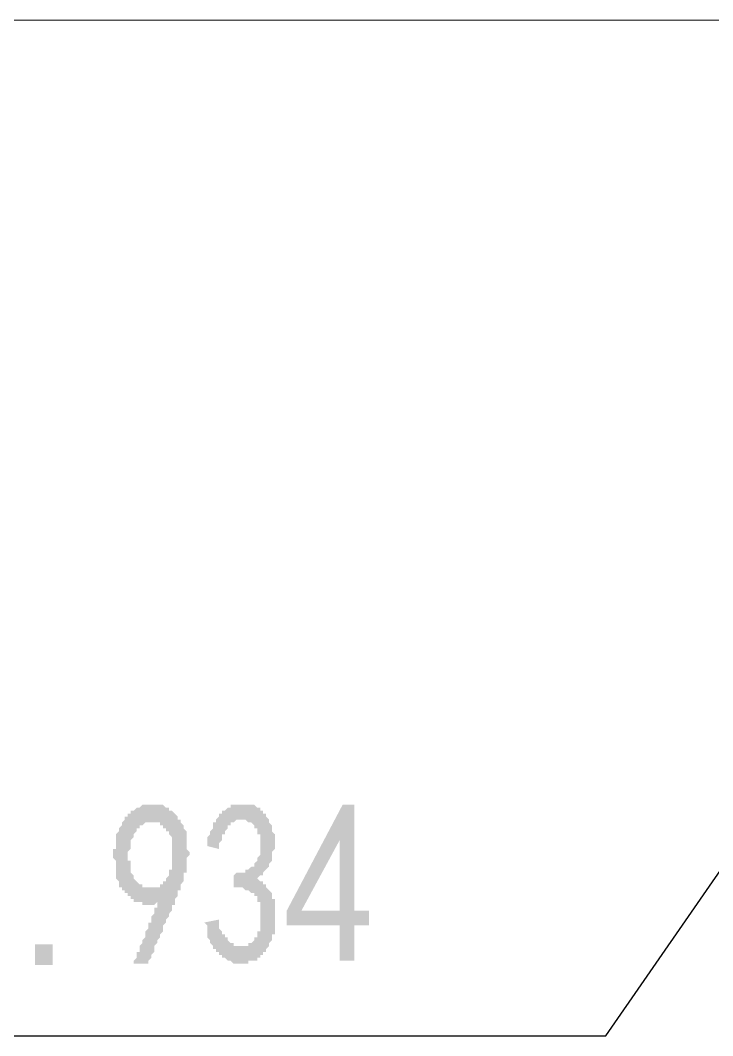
# Model space of a CAD drawing. Header units: millimetres. Extents: x 6156 to 7119, y 3162 to 3647.
# Drawn here: x 6911.02 to 6925.96, y 3499.24 to 3521.16 of the extents above; entities that cross this region are included whole.
import ezdxf

# ---------------------------------------------------------------- set-up
doc = ezdxf.new("R2010")
doc.units = ezdxf.units.MM
doc.layers.add('图层1', color=7, linetype='Continuous')
doc.layers.add('点图2', color=30, linetype='Continuous', lineweight=5)

msp = doc.modelspace()

# ---------------------------------------------------------------- hatches: boundary and pattern name
at = {"layer": '图层1', "transparency": 33554559}
h = msp.add_hatch(color=256, dxfattribs=at)
h.paths.add_polyline_path([(6913.463, 3500.797), (6913.463, 3500.86), (6913.463, 3500.86), (6913.526, 3500.924), (6913.526, 3500.987), (6913.526, 3501.051), (6913.59, 3501.051), (6913.59, 3501.114), (6913.59, 3501.178), (6913.653, 3501.241), (6913.653, 3501.241), (6913.653, 3501.305), (6913.717, 3501.368), (6913.717, 3501.368), (6913.717, 3501.432), (6913.717, 3501.495), (6913.78, 3501.559), (6913.78, 3501.559), (6913.78, 3501.622), (6913.78, 3501.686), (6913.844, 3501.686), (6913.844, 3501.749), (6913.844, 3501.813), (6913.844, 3501.813), (6913.907, 3501.876), (6913.907, 3501.94), (6913.907, 3501.94), (6913.907, 3502.003), (6913.971, 3502.003), (6913.971, 3502.067), (6913.971, 3502.13), (6913.907, 3502.067), (6913.907, 3502.067), (6913.844, 3502.067), (6913.78, 3502.067), (6913.78, 3502.067), (6913.717, 3502.067), (6913.717, 3502.067), (6913.653, 3502.067), (6913.653, 3502.13), (6913.59, 3502.13), (6913.526, 3502.13), (6913.526, 3502.13), (6913.463, 3502.13), (6913.463, 3502.194), (6913.399, 3502.194), (6913.399, 3502.194), (6913.399, 3502.257), (6913.399, 3502.257), (6913.336, 3502.257), (6913.336, 3502.321), (6913.272, 3502.321), (6913.272, 3502.384), (6913.209, 3502.384), (6913.209, 3502.448), (6913.145, 3502.448), (6913.145, 3502.511), (6913.145, 3502.575), (6913.145, 3502.575), (6913.082, 3502.638), (6913.082, 3502.702), (6913.082, 3502.702), (6913.082, 3502.765), (6913.082, 3502.765), (6913.082, 3502.829), (6913.082, 3502.892), (6913.082, 3502.956), (6913.082, 3503.019), (6913.018, 3503.083), (6913.018, 3503.083), (6913.018, 3503.146), (6913.018, 3503.21), (6913.018, 3503.273), (6913.082, 3503.273), (6913.082, 3503.337), (6913.082, 3503.4), (6913.082, 3503.464), (6913.082, 3503.464), (6913.082, 3503.464), (6913.082, 3503.527), (6913.082, 3503.591), (6913.145, 3503.654), (6913.145, 3503.654), (6913.145, 3503.718), (6913.209, 3503.781), (6913.209, 3503.781), (6913.209, 3503.845), (6913.272, 3503.908), (6913.272, 3503.908), (6913.272, 3503.972), (6913.336, 3503.972), (6913.336, 3504.035), (6913.399, 3504.035), (6913.399, 3504.099), (6913.463, 3504.099), (6913.463, 3504.099), (6913.526, 3504.162), (6913.526, 3504.162), (6913.59, 3504.162), (6913.59, 3504.162), (6913.653, 3504.226), (6913.653, 3504.226), (6913.717, 3504.226), (6913.78, 3504.226), (6913.78, 3504.226), (6913.844, 3504.226), (6913.844, 3504.226), (6913.907, 3504.226), (6913.907, 3504.226), (6913.971, 3504.226), (6913.971, 3504.226), (6914.034, 3504.226), (6914.034, 3504.226), (6914.098, 3504.226), (6914.161, 3504.162), (6914.161, 3504.162), (6914.225, 3504.162), (6914.225, 3504.099), (6914.288, 3504.099), (6914.288, 3504.099), (6914.352, 3504.035), (6914.352, 3504.035), (6914.415, 3503.972), (6914.415, 3503.972), (6914.415, 3503.908), (6914.479, 3503.908), (6914.479, 3503.845), (6914.542, 3503.781), (6914.542, 3503.781), (6914.542, 3503.718), (6914.542, 3503.718), (6914.606, 3503.654), (6914.606, 3503.591), (6914.606, 3503.591), (6914.606, 3503.527), (6914.606, 3503.464), (6914.606, 3503.464), (6914.606, 3503.4), (6914.606, 3503.337), (6914.606, 3503.273), (6914.669, 3503.21), (6914.669, 3503.21), (6914.669, 3503.146), (6914.606, 3503.083), (6914.606, 3503.083), (6914.606, 3503.019), (6914.606, 3502.956), (6914.606, 3502.956), (6914.606, 3502.892), (6914.606, 3502.829), (6914.606, 3502.765), (6914.542, 3502.765), (6914.542, 3502.702), (6914.542, 3502.638), (6914.542, 3502.575), (6914.479, 3502.511), (6914.479, 3502.511), (6914.479, 3502.448), (6914.479, 3502.448), (6914.479, 3502.448), (6914.479, 3502.384), (6914.415, 3502.384), (6914.415, 3502.321), (6914.415, 3502.321), (6914.415, 3502.321), (6914.415, 3502.257), (6914.415, 3502.257), (6914.352, 3502.194), (6914.352, 3502.13), (6914.352, 3502.13), (6914.352, 3502.067), (6914.288, 3502.067), (6914.288, 3502.003), (6914.288, 3501.94), (6914.288, 3501.94), (6914.225, 3501.876), (6914.225, 3501.813), (6914.225, 3501.813), (6914.161, 3501.749), (6914.161, 3501.686), (6914.161, 3501.686), (6914.098, 3501.622), (6914.098, 3501.559), (6914.098, 3501.495), (6914.034, 3501.432), (6914.034, 3501.368), (6914.034, 3501.368), (6913.971, 3501.305), (6913.971, 3501.241), (6913.907, 3501.178), (6913.907, 3501.114), (6913.907, 3501.051), (6913.844, 3500.987), (6913.844, 3500.924), (6913.78, 3500.86), (6913.78, 3500.797), (6913.78, 3500.797)], flags=0)
h.paths.add_polyline_path([(6913.399, 3503.019), (6913.399, 3502.956), (6913.399, 3502.892), (6913.399, 3502.829), (6913.399, 3502.829), (6913.399, 3502.765), (6913.463, 3502.702), (6913.463, 3502.702), (6913.463, 3502.638), (6913.526, 3502.575), (6913.526, 3502.575), (6913.59, 3502.511), (6913.59, 3502.511), (6913.653, 3502.511), (6913.653, 3502.448), (6913.717, 3502.448), (6913.717, 3502.448), (6913.78, 3502.448), (6913.78, 3502.448), (6913.844, 3502.448), (6913.844, 3502.448), (6913.844, 3502.448), (6913.907, 3502.448), (6913.971, 3502.448), (6913.971, 3502.448), (6914.034, 3502.448), (6914.034, 3502.511), (6914.098, 3502.511), (6914.098, 3502.511), (6914.098, 3502.575), (6914.161, 3502.575), (6914.161, 3502.638), (6914.161, 3502.638), (6914.225, 3502.702), (6914.225, 3502.765), (6914.225, 3502.829), (6914.288, 3502.829), (6914.288, 3502.892), (6914.288, 3502.956), (6914.288, 3502.956), (6914.288, 3503.019), (6914.288, 3503.083), (6914.288, 3503.146), (6914.288, 3503.21), (6914.288, 3503.21), (6914.288, 3503.273), (6914.288, 3503.337), (6914.288, 3503.337), (6914.288, 3503.4), (6914.288, 3503.4), (6914.288, 3503.464), (6914.288, 3503.527), (6914.225, 3503.591), (6914.225, 3503.591), (6914.225, 3503.654), (6914.161, 3503.654), (6914.161, 3503.718), (6914.161, 3503.718), (6914.098, 3503.718), (6914.098, 3503.781), (6914.034, 3503.781), (6914.034, 3503.845), (6913.971, 3503.845), (6913.971, 3503.845), (6913.907, 3503.845), (6913.907, 3503.845), (6913.844, 3503.845), (6913.844, 3503.845), (6913.78, 3503.845), (6913.78, 3503.845), (6913.717, 3503.845), (6913.717, 3503.845), (6913.653, 3503.781), (6913.653, 3503.781), (6913.59, 3503.781), (6913.59, 3503.781), (6913.59, 3503.718), (6913.526, 3503.718), (6913.526, 3503.654), (6913.463, 3503.591), (6913.463, 3503.591), (6913.463, 3503.527), (6913.399, 3503.464), (6913.399, 3503.464), (6913.399, 3503.464), (6913.399, 3503.4), (6913.399, 3503.337), (6913.399, 3503.273), (6913.399, 3503.273), (6913.336, 3503.21), (6913.336, 3503.146), (6913.336, 3503.083), (6913.336, 3503.019), (6913.399, 3503.019), (6913.399, 3503.019)], flags=0)
msp.add_hatch(color=256, dxfattribs=at).paths.add_polyline_path([(6914.987, 3501.686), (6915.304, 3501.749), (6915.304, 3501.686), (6915.304, 3501.622), (6915.304, 3501.622), (6915.304, 3501.559), (6915.368, 3501.495), (6915.368, 3501.495), (6915.368, 3501.432), (6915.431, 3501.432), (6915.431, 3501.368), (6915.495, 3501.368), (6915.495, 3501.305), (6915.495, 3501.305), (6915.558, 3501.241), (6915.558, 3501.241), (6915.622, 3501.241), (6915.622, 3501.178), (6915.685, 3501.178), (6915.749, 3501.178), (6915.749, 3501.178), (6915.812, 3501.178), (6915.812, 3501.178), (6915.812, 3501.178), (6915.876, 3501.178), (6915.939, 3501.178), (6915.939, 3501.241), (6916.003, 3501.241), (6916.003, 3501.241), (6916.066, 3501.305), (6916.066, 3501.305), (6916.066, 3501.368), (6916.13, 3501.368), (6916.13, 3501.368), (6916.13, 3501.432), (6916.13, 3501.495), (6916.193, 3501.495), (6916.193, 3501.559), (6916.193, 3501.622), (6916.193, 3501.622), (6916.193, 3501.686), (6916.193, 3501.749), (6916.193, 3501.813), (6916.193, 3501.876), (6916.193, 3501.876), (6916.193, 3501.94), (6916.193, 3501.94), (6916.193, 3502.003), (6916.193, 3502.067), (6916.193, 3502.13), (6916.13, 3502.13), (6916.13, 3502.194), (6916.13, 3502.257), (6916.066, 3502.257), (6916.066, 3502.257), (6916.066, 3502.321), (6916.003, 3502.321), (6916.003, 3502.321), (6915.939, 3502.384), (6915.939, 3502.384), (6915.876, 3502.384), (6915.876, 3502.384), (6915.812, 3502.448), (6915.812, 3502.448), (6915.749, 3502.448), (6915.685, 3502.448), (6915.685, 3502.448), (6915.622, 3502.448), (6915.622, 3502.702), (6915.685, 3502.765), (6915.685, 3502.765), (6915.749, 3502.765), (6915.812, 3502.765), (6915.812, 3502.765), (6915.876, 3502.765), (6915.876, 3502.829), (6915.939, 3502.829), (6915.939, 3502.829), (6916.003, 3502.892), (6916.003, 3502.892), (6916.066, 3502.892), (6916.066, 3502.956), (6916.066, 3502.956), (6916.066, 3502.956), (6916.13, 3503.019), (6916.13, 3503.083), (6916.13, 3503.083), (6916.193, 3503.146), (6916.193, 3503.21), (6916.193, 3503.21), (6916.193, 3503.273), (6916.193, 3503.337), (6916.193, 3503.4), (6916.193, 3503.4), (6916.193, 3503.464), (6916.193, 3503.527), (6916.193, 3503.591), (6916.13, 3503.591), (6916.13, 3503.654), (6916.13, 3503.718), (6916.066, 3503.718), (6916.066, 3503.781), (6916.066, 3503.781), (6916.003, 3503.845), (6916.003, 3503.845), (6915.939, 3503.845), (6915.939, 3503.845), (6915.876, 3503.908), (6915.876, 3503.908), (6915.812, 3503.908), (6915.812, 3503.908), (6915.749, 3503.908), (6915.685, 3503.908), (6915.685, 3503.908), (6915.622, 3503.845), (6915.622, 3503.845), (6915.622, 3503.845), (6915.558, 3503.845), (6915.558, 3503.781), (6915.495, 3503.781), (6915.495, 3503.718), (6915.495, 3503.718), (6915.431, 3503.654), (6915.431, 3503.654), (6915.431, 3503.591), (6915.368, 3503.591), (6915.368, 3503.527), (6915.368, 3503.464), (6915.304, 3503.4), (6915.304, 3503.337), (6915.304, 3503.273), (6915.05, 3503.337), (6915.05, 3503.4), (6915.05, 3503.464), (6915.05, 3503.527), (6915.114, 3503.591), (6915.114, 3503.591), (6915.114, 3503.654), (6915.177, 3503.718), (6915.177, 3503.718), (6915.177, 3503.781), (6915.177, 3503.845), (6915.241, 3503.845), (6915.241, 3503.908), (6915.241, 3503.908), (6915.304, 3503.972), (6915.304, 3503.972), (6915.304, 3504.035), (6915.368, 3504.035), (6915.368, 3504.099), (6915.431, 3504.099), (6915.431, 3504.099), (6915.495, 3504.162), (6915.495, 3504.162), (6915.558, 3504.162), (6915.558, 3504.226), (6915.622, 3504.226), (6915.685, 3504.226), (6915.685, 3504.226), (6915.749, 3504.226), (6915.812, 3504.226), (6915.812, 3504.226), (6915.876, 3504.226), (6915.876, 3504.226), (6915.939, 3504.226), (6915.939, 3504.226), (6916.003, 3504.226), (6916.066, 3504.226), (6916.066, 3504.226), (6916.13, 3504.162), (6916.13, 3504.162), (6916.193, 3504.162), (6916.193, 3504.099), (6916.257, 3504.099), (6916.257, 3504.035), (6916.32, 3504.035), (6916.32, 3503.972), (6916.32, 3503.972), (6916.384, 3503.908), (6916.384, 3503.908), (6916.384, 3503.845), (6916.447, 3503.781), (6916.447, 3503.781), (6916.447, 3503.781), (6916.447, 3503.718), (6916.447, 3503.654), (6916.511, 3503.591), (6916.511, 3503.591), (6916.511, 3503.527), (6916.511, 3503.464), (6916.511, 3503.4), (6916.511, 3503.4), (6916.511, 3503.337), (6916.511, 3503.273), (6916.447, 3503.21), (6916.447, 3503.146), (6916.447, 3503.146), (6916.447, 3503.146), (6916.447, 3503.083), (6916.447, 3503.019), (6916.447, 3503.019), (6916.384, 3502.956), (6916.384, 3502.956), (6916.384, 3502.892), (6916.32, 3502.829), (6916.32, 3502.829), (6916.257, 3502.765), (6916.257, 3502.765), (6916.257, 3502.702), (6916.193, 3502.702), (6916.13, 3502.638), (6916.13, 3502.638), (6916.193, 3502.575), (6916.193, 3502.575), (6916.257, 3502.575), (6916.257, 3502.511), (6916.32, 3502.511), (6916.32, 3502.448), (6916.32, 3502.448), (6916.384, 3502.384), (6916.384, 3502.384), (6916.447, 3502.321), (6916.447, 3502.257), (6916.447, 3502.257), (6916.447, 3502.194), (6916.511, 3502.194), (6916.511, 3502.13), (6916.511, 3502.13), (6916.511, 3502.067), (6916.511, 3502.003), (6916.511, 3501.94), (6916.511, 3501.94), (6916.511, 3501.876), (6916.511, 3501.813), (6916.511, 3501.749), (6916.511, 3501.686), (6916.511, 3501.622), (6916.511, 3501.622), (6916.511, 3501.559), (6916.511, 3501.495), (6916.511, 3501.432), (6916.447, 3501.432), (6916.447, 3501.368), (6916.447, 3501.305), (6916.447, 3501.305), (6916.384, 3501.241), (6916.384, 3501.178), (6916.384, 3501.178), (6916.32, 3501.114), (6916.32, 3501.114), (6916.32, 3501.051), (6916.257, 3501.051), (6916.257, 3501.051), (6916.257, 3500.987), (6916.193, 3500.987), (6916.193, 3500.924), (6916.13, 3500.924), (6916.13, 3500.86), (6916.066, 3500.86), (6916.066, 3500.86), (6916.003, 3500.86), (6915.939, 3500.86), (6915.939, 3500.797), (6915.876, 3500.797), (6915.876, 3500.797), (6915.812, 3500.797), (6915.812, 3500.797), (6915.749, 3500.797), (6915.749, 3500.797), (6915.685, 3500.797), (6915.622, 3500.797), (6915.622, 3500.797), (6915.558, 3500.86), (6915.558, 3500.86), (6915.495, 3500.86), (6915.495, 3500.86), (6915.431, 3500.924), (6915.431, 3500.924), (6915.368, 3500.924), (6915.368, 3500.987), (6915.304, 3500.987), (6915.304, 3501.051), (6915.304, 3501.051), (6915.241, 3501.051), (6915.241, 3501.114), (6915.177, 3501.114), (6915.177, 3501.178), (6915.177, 3501.178), (6915.114, 3501.241), (6915.114, 3501.305), (6915.114, 3501.305), (6915.05, 3501.368), (6915.05, 3501.432), (6915.05, 3501.432), (6915.05, 3501.495), (6915.05, 3501.559), (6915.05, 3501.622), (6914.987, 3501.686), (6914.987, 3501.686)])
h = msp.add_hatch(color=256, dxfattribs=at)
h.paths.add_polyline_path([(6917.908, 3501.622), (6916.765, 3501.622), (6916.765, 3501.94), (6917.971, 3504.226), (6918.225, 3504.226), (6918.225, 3501.94), (6918.543, 3501.94), (6918.543, 3501.622), (6918.225, 3501.622), (6918.225, 3500.86), (6917.908, 3500.86)], flags=0)
h.paths.add_polyline_path([(6917.908, 3501.94), (6917.908, 3503.464), (6917.082, 3501.94)], flags=0)

# ---------------------------------------------------------------- linework, layer by layer
at = {"layer": '图层1', "lineweight": -3}
for p, q in [((6923.652, 3499.244), (6932.605, 3512.197)), ((6893.936, 3499.244), (6923.652, 3499.244))]:
    msp.add_line(p, q, dxfattribs=at)
at = {"layer": '图层1', "lineweight": -3, "transparency": 33554559}
msp.add_solid([(6911.714, 3500.768), (6911.333, 3500.768), (6911.714, 3501.212), (6911.333, 3501.212)], dxfattribs=at)
at = {"layer": '点图2'}
msp.add_line((6835.788, 3521.157), (7118.974, 3521.157), dxfattribs=at)

doc.saveas('drawing.dxf')
